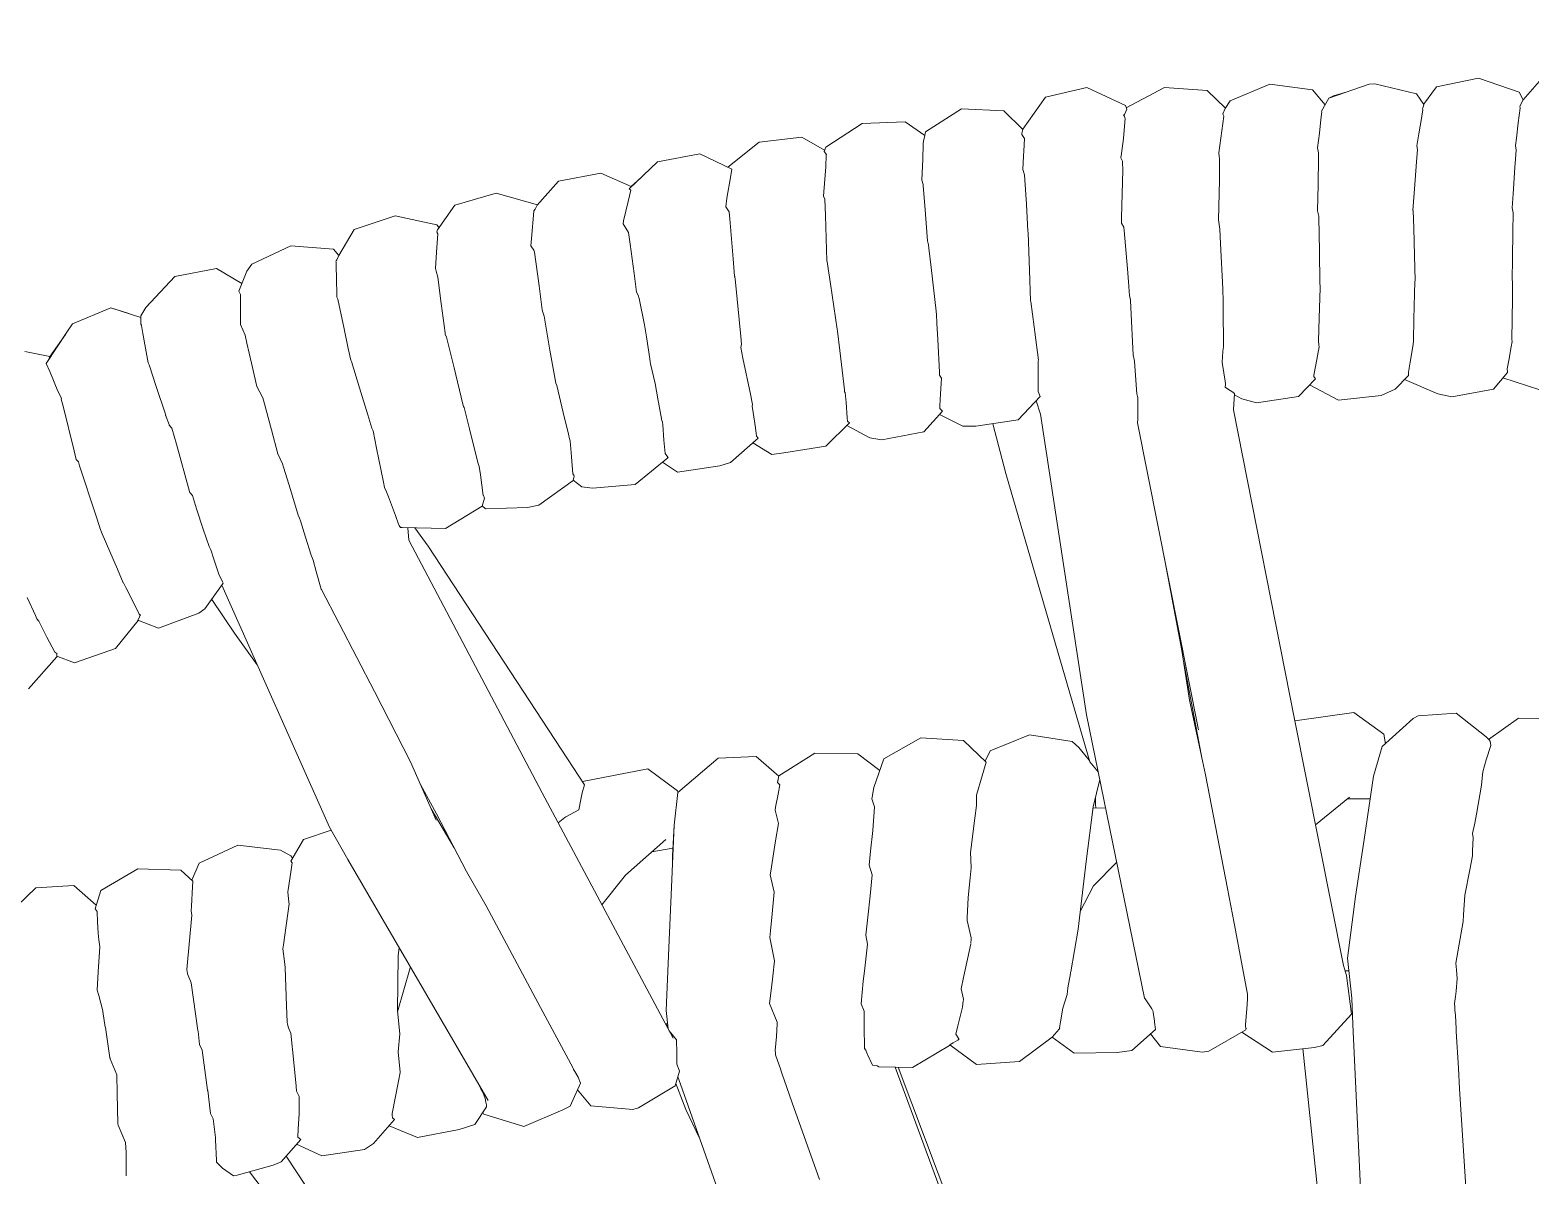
# Model space of a CAD drawing. Header units: centimetres. Extents: x 5488 to 20269, y -31398 to -19684.
# Drawn here: x 11313.76 to 11328.91, y -23748.76 to -23737.19 of the extents above; entities that cross this region are included whole.
import ezdxf

# ---------------------------------------------------------------- set-up
doc = ezdxf.new("R2010")
doc.units = ezdxf.units.CM
doc.layers.add('xxx_Auto_Kaplama_Ahşap Tarama', color=16, linetype='Continuous', lineweight=5)
doc.layers.add('xxx_Auto_Tefris_Tefris', color=32, linetype='Continuous', lineweight=15)

# ---------------------------------------------------------------- blocks, each defined once
blk = doc.blocks.new('trtetre')
at = {"color": 0, "linetype": 'ByBlock'}
for points in [[(428.488, 79.593), (428.654, 79.406)], [(429.103, 79.625), (428.694, 79.484)], [(429.103, 79.625), (429.53, 79.537)], [(429.73, 79.466), (430.151, 79.566)], [(430.151, 79.566), (430.207, 79.564)], [(430.617, 79.422), (430.207, 79.564)], [(430.781, 79.505), (431.212, 79.563)], [(431.212, 79.563), (431.612, 79.394)], [(428.653, 79.405), (428.694, 79.484)], [(428.669, 79.374), (428.653, 79.405)], [(429.53, 79.537), (429.659, 79.36)], [(429.658, 79.358), (429.73, 79.466)], [(430.57, 79.447), (430.431, 79.487)], [(430.57, 79.447), (430.617, 79.422)], [(430.617, 79.422), (430.689, 79.292)], [(430.654, 79.355), (430.781, 79.505)], [(431.612, 79.394), (431.664, 79.318)], [(431.661, 79.322), (431.844, 79.5)], [(431.844, 79.5), (432.276, 79.53)], [(432.276, 79.53), (432.662, 79.326)], [(432.67, 79.347), (433.06, 79.53)], [(433.06, 79.53), (433.478, 79.434)], [(433.478, 79.434), (433.708, 79.111)], [(428.685, 79.345), (428.669, 79.374)], [(428.688, 79.337), (428.684, 79.322)], [(428.703, 79.173), (428.684, 79.322)], [(428.685, 79.345), (428.688, 79.337)], [(429.661, 79.341), (429.658, 79.358)], [(429.668, 79.325), (429.661, 79.341)], [(429.671, 79.317), (429.665, 79.307)], [(429.681, 79.218), (429.665, 79.307)], [(429.668, 79.325), (429.67, 79.317)], [(430.689, 79.292), (430.686, 79.284)], [(430.695, 79.208), (430.686, 79.284)], [(431.688, 79.264), (431.664, 79.318)], [(431.683, 79.253), (431.677, 79.242)], [(431.697, 79.093), (431.677, 79.242)], [(431.688, 79.264), (431.683, 79.253)], [(432.657, 79.313), (432.67, 79.347)], [(432.677, 79.265), (432.657, 79.313)], [(432.675, 79.223), (432.679, 79.24)], [(432.677, 79.265), (432.681, 79.259)], [(432.69, 79.25), (432.679, 79.24)], [(432.681, 79.259), (432.69, 79.25)], [(433.705, 79.107), (433.898, 79.293)], [(433.898, 79.293), (434.327, 79.315)], [(434.327, 79.315), (434.688, 79.081)], [(428.722, 79.018), (428.703, 79.173)], [(429.707, 79.061), (429.681, 79.218)], [(430.711, 79.068), (430.695, 79.208)], [(431.697, 79.093), (431.728, 78.87)], [(432.675, 79.223), (432.674, 79.216)], [(432.69, 79.018), (432.674, 79.216)], [(433.712, 79.079), (433.705, 79.107)], [(434.697, 79.044), (434.895, 79.185)], [(434.895, 79.185), (435.329, 79.166)], [(435.329, 79.166), (435.697, 78.927)], [(428.722, 79.018), (428.731, 78.946)], [(428.731, 78.946), (428.723, 78.896)], [(429.707, 79.061), (429.726, 78.943)], [(429.726, 78.943), (429.721, 78.904)], [(430.711, 79.068), (430.729, 78.92)], [(432.69, 79.017), (432.711, 78.865)], [(433.715, 79.056), (433.691, 79.016)], [(433.697, 78.886), (433.691, 79.016)], [(433.712, 79.079), (433.715, 79.069)], [(433.715, 79.069), (433.715, 79.056)], [(434.688, 79.081), (434.701, 79.028)], [(434.706, 79.004), (434.701, 79.028)], [(434.706, 79.004), (434.714, 78.968)], [(434.714, 78.969), (434.712, 78.965)], [(434.712, 78.958), (434.712, 78.965)], [(434.717, 78.806), (434.712, 78.958)], [(435.709, 78.896), (435.939, 79.029)], [(435.939, 79.029), (436.37, 78.979)], [(436.37, 78.979), (436.686, 78.725)], [(428.736, 78.721), (428.723, 78.896)], [(429.731, 78.78), (429.721, 78.904)], [(429.749, 78.507), (429.731, 78.78)], [(430.729, 78.92), (430.719, 78.871)], [(430.72, 78.821), (430.719, 78.871)], [(430.723, 78.546), (430.72, 78.821)], [(431.722, 78.833), (431.719, 78.812)], [(431.721, 78.594), (431.719, 78.812)], [(431.728, 78.87), (431.722, 78.833)], [(432.7, 78.779), (432.701, 78.788)], [(432.717, 78.819), (432.701, 78.788)], [(432.711, 78.865), (432.717, 78.819)], [(433.697, 78.886), (433.7, 78.841)], [(433.7, 78.841), (433.706, 78.703)], [(434.717, 78.806), (434.725, 78.596)], [(435.693, 78.858), (435.69, 78.853)], [(435.694, 78.85), (435.69, 78.853)], [(435.711, 78.882), (435.693, 78.858)], [(435.697, 78.73), (435.694, 78.85)], [(435.697, 78.927), (435.713, 78.885)], [(435.711, 78.882), (435.713, 78.885)], [(436.97, 78.862), (436.647, 78.706)], [(436.97, 78.862), (437.395, 78.779)], [(428.753, 78.458), (428.736, 78.721)], [(432.698, 78.695), (432.7, 78.775)], [(432.698, 78.695), (432.709, 78.219)], [(432.7, 78.779), (432.7, 78.775)], [(433.676, 78.449), (433.689, 78.649)], [(433.706, 78.703), (433.689, 78.649)], [(435.697, 78.73), (435.717, 78.477)], [(436.659, 78.622), (436.647, 78.706)], [(437.395, 78.779), (437.682, 78.507)], [(437.661, 78.532), (437.97, 78.665)], [(438.395, 78.586), (437.97, 78.665)], [(429.749, 78.507), (429.766, 78.29)], [(430.723, 78.546), (430.729, 78.285)], [(431.721, 78.594), (431.729, 78.194)], [(434.696, 78.34), (434.712, 78.539)], [(434.714, 78.552), (434.712, 78.539)], [(434.725, 78.596), (434.714, 78.552)], [(435.717, 78.477), (435.72, 78.433)], [(436.659, 78.622), (436.696, 78.414)], [(437.566, 78.617), (437.662, 78.532)], [(437.666, 78.525), (437.661, 78.532)], [(437.682, 78.507), (437.664, 78.495)], [(437.691, 78.378), (437.664, 78.495)], [(437.666, 78.525), (437.675, 78.514)], [(438.395, 78.586), (438.613, 78.341)], [(428.753, 78.458), (428.763, 78.314)], [(433.671, 78.351), (433.655, 78.08)], [(433.676, 78.449), (433.671, 78.351)], [(434.696, 78.34), (434.67, 77.982)], [(435.7, 78.238), (435.706, 78.403)], [(435.72, 78.433), (435.706, 78.403)], [(436.705, 78.327), (436.672, 78.274)], [(436.696, 78.414), (436.705, 78.327)], [(437.691, 78.378), (437.738, 78.185)], [(438.608, 78.346), (439.026, 78.465)], [(438.613, 78.341), (438.63, 78.309)], [(439.026, 78.465), (439.442, 78.344)], [(439.442, 78.344), (439.618, 78.092)], [(428.763, 78.314), (428.754, 78.265)], [(428.757, 78.077), (428.754, 78.265)], [(429.759, 78.111), (429.765, 78.288)], [(429.766, 78.29), (429.765, 78.288)], [(430.711, 77.877), (430.718, 78.217)], [(430.729, 78.285), (430.718, 78.231)], [(430.718, 78.217), (430.718, 78.231)], [(431.717, 78.101), (431.729, 78.194)], [(432.709, 78.219), (432.71, 78.162)], [(435.7, 78.238), (435.686, 77.781)], [(436.665, 78.203), (436.631, 77.8)], [(436.665, 78.203), (436.672, 78.274)], [(437.738, 78.185), (437.744, 78.155)], [(438.63, 78.309), (438.632, 78.301)], [(438.646, 78.285), (438.632, 78.301)], [(438.646, 78.281), (438.646, 78.285)], [(438.646, 78.281), (438.669, 78.005)], [(439.624, 78.144), (440.047, 78.235)], [(440.047, 78.235), (440.46, 78.097)], [(428.76, 77.803), (428.757, 78.077)], [(429.751, 77.834), (429.759, 78.111)], [(431.709, 77.954), (431.717, 78.101)], [(432.684, 78.085), (432.648, 77.7)], [(432.684, 78.085), (432.688, 78.122)], [(432.71, 78.162), (432.688, 78.122)], [(433.642, 77.778), (433.652, 78.068)], [(433.655, 78.08), (433.652, 78.068)], [(437.673, 77.95), (437.688, 78.068)], [(437.744, 78.155), (437.688, 78.068)], [(439.603, 78.114), (439.624, 78.144)], [(439.625, 78.071), (439.614, 78.053)], [(439.629, 77.869), (439.614, 78.053)], [(439.626, 78.072), (439.618, 78.092)], [(440.46, 78.097), (440.616, 77.833)], [(430.711, 77.877), (430.707, 77.558)], [(431.709, 77.954), (431.686, 77.499)], [(434.632, 77.712), (434.655, 77.91)], [(434.655, 77.91), (434.66, 77.943)], [(434.67, 77.982), (434.66, 77.943)], [(437.673, 77.95), (437.631, 77.653)], [(438.642, 77.877), (438.64, 77.869)], [(438.642, 77.877), (438.645, 77.888)], [(438.675, 77.931), (438.645, 77.888)], [(438.669, 78.005), (438.675, 77.931)], [(440.615, 77.833), (440.67, 77.898)], [(440.616, 77.833), (440.67, 77.898)], [(440.67, 77.898), (441.1, 77.933)], [(441.1, 77.933), (441.494, 77.748)], [(428.76, 77.803), (428.763, 77.588)], [(429.751, 77.834), (429.745, 77.583)], [(433.642, 77.778), (433.64, 77.685)], [(435.648, 77.547), (435.682, 77.772)], [(435.686, 77.779), (435.682, 77.772)], [(435.686, 77.78), (435.686, 77.779)], [(436.631, 77.8), (436.619, 77.627)], [(438.593, 77.528), (438.64, 77.869)], [(439.64, 77.704), (439.629, 77.869)], [(440.636, 77.791), (440.616, 77.833)], [(440.641, 77.78), (440.636, 77.79)], [(440.639, 77.561), (440.642, 77.767)], [(440.641, 77.78), (440.645, 77.773)], [(440.645, 77.773), (440.642, 77.767)], [(441.494, 77.748), (441.543, 77.677)], [(428.763, 77.588), (428.761, 77.573)], [(428.762, 77.402), (428.761, 77.573)], [(429.747, 77.571), (429.745, 77.583)], [(429.749, 77.449), (429.747, 77.571)], [(432.639, 77.567), (432.648, 77.7)], [(433.64, 77.685), (433.629, 77.378)], [(434.632, 77.712), (434.583, 77.273)], [(436.61, 77.565), (436.616, 77.622)], [(436.619, 77.627), (436.616, 77.622)], [(437.631, 77.653), (437.609, 77.465)], [(439.58, 77.349), (439.615, 77.616)], [(439.632, 77.677), (439.615, 77.616)], [(439.632, 77.677), (439.64, 77.704)], [(441.543, 77.677), (441.624, 77.475)], [(441.593, 77.55), (441.85, 77.702)], [(441.85, 77.702), (442.271, 77.623)], [(442.271, 77.623), (442.565, 77.308)], [(429.756, 77.193), (429.749, 77.449)], [(430.707, 77.558), (430.702, 77.522)], [(430.702, 77.504), (430.702, 77.522)], [(430.712, 77.204), (430.702, 77.504)], [(431.683, 77.387), (431.687, 77.481)], [(431.687, 77.481), (431.686, 77.499)], [(432.624, 77.404), (432.63, 77.427)], [(432.63, 77.427), (432.639, 77.567)], [(435.648, 77.547), (435.581, 77.092)], [(436.61, 77.565), (436.556, 77.017)], [(437.583, 77.399), (437.59, 77.433)], [(437.609, 77.465), (437.59, 77.433)], [(438.56, 77.285), (438.593, 77.528)], [(440.636, 77.474), (440.634, 77.413)], [(440.636, 77.474), (440.639, 77.561)], [(441.624, 77.475), (441.607, 77.439)], [(441.608, 77.376), (441.607, 77.439)], [(428.765, 77.192), (428.762, 77.402)], [(431.682, 77.305), (431.68, 76.912)], [(431.682, 77.305), (431.683, 77.387)], [(432.599, 76.964), (432.619, 77.379)], [(432.624, 77.404), (432.619, 77.379)], [(433.591, 77.113), (433.626, 77.369)], [(433.629, 77.378), (433.626, 77.369)], [(434.583, 77.273), (434.581, 77.263)], [(437.583, 77.399), (437.529, 77.136)], [(438.553, 77.263), (438.56, 77.285)], [(439.542, 77.053), (439.58, 77.349)], [(440.562, 77.095), (440.626, 77.394)], [(440.634, 77.413), (440.626, 77.394)], [(441.608, 77.293), (441.608, 77.376)], [(441.608, 77.293), (441.609, 77.137)], [(442.565, 77.308), (442.616, 77.224)], [(442.616, 77.207), (442.916, 77.307)], [(442.737, 77.25), (442.916, 77.307)], [(442.916, 77.307), (443.304, 77.144)], [(428.765, 77.192), (428.768, 76.985)], [(429.756, 77.193), (429.762, 76.975)], [(430.712, 77.204), (430.72, 76.971)], [(434.565, 76.986), (434.574, 77.151)], [(434.574, 77.149), (434.577, 77.241)], [(434.579, 77.246), (434.577, 77.241)], [(434.581, 77.263), (434.579, 77.246)], [(437.509, 77.013), (437.529, 77.136)], [(438.482, 76.88), (438.542, 77.222)], [(438.553, 77.263), (438.542, 77.222)], [(441.609, 77.137), (441.561, 77.03)], [(442.593, 77.048), (442.608, 77.128)], [(442.609, 77.131), (442.608, 77.128)], [(442.615, 77.142), (442.609, 77.131)], [(442.616, 77.224), (442.615, 77.141)], [(442.719, 77.241), (442.737, 77.25)], [(443.304, 77.144), (443.363, 77.059)], [(428.768, 76.985), (428.764, 76.966)], [(428.774, 76.912), (428.764, 76.966)], [(429.762, 76.975), (429.761, 76.966)], [(429.768, 76.917), (429.761, 76.966)], [(430.72, 76.971), (430.717, 76.934)], [(432.592, 76.832), (432.599, 76.964)], [(433.584, 77.061), (433.548, 76.778)], [(433.591, 77.113), (433.584, 77.061)], [(434.565, 76.986), (434.549, 76.655)], [(435.554, 76.875), (435.577, 77.07)], [(435.581, 77.092), (435.578, 77.07)], [(436.556, 77.017), (436.548, 76.939)], [(437.473, 76.792), (437.509, 77.013)], [(439.451, 76.701), (439.529, 77.011)], [(439.54, 77.041), (439.529, 77.011)], [(439.542, 77.053), (439.54, 77.041)], [(440.519, 76.897), (440.562, 77.095)], [(441.543, 76.948), (441.561, 77.03)], [(442.593, 77.048), (442.542, 76.751)], [(443.363, 77.059), (443.569, 76.745)], [(443.377, 77.038), (443.537, 76.809)], [(428.799, 76.773), (428.774, 76.912)], [(429.795, 76.758), (429.768, 76.917)], [(430.717, 76.934), (430.715, 76.911)], [(430.748, 76.729), (430.715, 76.911)], [(431.682, 76.891), (431.68, 76.912)], [(431.685, 76.864), (431.682, 76.891)], [(431.693, 76.759), (431.685, 76.864)], [(432.582, 76.786), (432.592, 76.832)], [(435.554, 76.875), (435.509, 76.477)], [(436.533, 76.798), (436.555, 76.904)], [(436.555, 76.904), (436.548, 76.939)], [(438.424, 76.547), (438.482, 76.88)], [(440.519, 76.897), (440.493, 76.779)], [(441.496, 76.747), (441.543, 76.948)], [(443.533, 76.815), (443.786, 76.865)], [(428.799, 76.773), (428.815, 76.69)], [(428.815, 76.69), (428.813, 76.66)], [(428.813, 76.66), (428.813, 76.652)], [(429.795, 76.758), (429.811, 76.655)], [(430.748, 76.729), (430.766, 76.628)], [(431.689, 76.733), (431.664, 76.567)], [(431.689, 76.733), (431.693, 76.759)], [(432.562, 76.53), (432.579, 76.769)], [(432.582, 76.786), (432.579, 76.769)], [(433.55, 76.77), (433.548, 76.778)], [(433.551, 76.645), (433.55, 76.77)], [(436.533, 76.798), (436.458, 76.434)], [(437.42, 76.543), (437.466, 76.741)], [(437.466, 76.741), (437.469, 76.762)], [(437.473, 76.792), (437.469, 76.762)], [(439.361, 76.334), (439.451, 76.701)], [(440.406, 76.5), (440.487, 76.765)], [(440.493, 76.779), (440.487, 76.765)], [(441.496, 76.747), (441.442, 76.511)], [(442.463, 76.523), (442.528, 76.721)], [(442.531, 76.729), (442.528, 76.721)], [(442.542, 76.751), (442.531, 76.729)], [(443.535, 76.664), (443.452, 76.466)], [(443.535, 76.664), (443.569, 76.745)], [(443.542, 76.796), (443.537, 76.809)], [(443.542, 76.796), (443.555, 76.766)], [(428.484, 76.478), (428.858, 76.598)], [(428.813, 76.652), (428.952, 76.485)], [(429.515, 76.439), (429.853, 76.581)], [(429.811, 76.654), (429.811, 76.63)], [(429.811, 76.63), (429.811, 76.624)], [(429.811, 76.624), (429.945, 76.485)], [(430.811, 76.528), (430.518, 76.375)], [(430.768, 76.614), (430.752, 76.59)], [(430.752, 76.59), (430.923, 76.412)], [(430.766, 76.628), (430.767, 76.623)], [(430.767, 76.623), (430.768, 76.614)], [(431.664, 76.567), (431.658, 76.537)], [(431.664, 76.504), (431.658, 76.537)], [(432.555, 76.438), (432.562, 76.53)], [(433.551, 76.645), (433.551, 76.582)], [(433.551, 76.582), (433.551, 76.462)], [(434.548, 76.627), (434.528, 76.595)], [(434.537, 76.439), (434.528, 76.595)], [(434.549, 76.644), (434.548, 76.627)], [(434.549, 76.655), (434.549, 76.644)], [(437.42, 76.543), (437.393, 76.386)], [(438.348, 76.251), (438.414, 76.521)], [(438.424, 76.547), (438.414, 76.521)], [(441.442, 76.511), (441.382, 76.396)], [(442.463, 76.523), (442.363, 76.221)], [(429.375, 76.406), (428.952, 76.485)], [(429.375, 76.406), (429.515, 76.439)], [(429.945, 76.485), (430.088, 76.422)], [(430.088, 76.422), (430.518, 76.375)], [(430.923, 76.412), (431.346, 76.346)], [(431.346, 76.346), (431.494, 76.389)], [(431.494, 76.389), (431.57, 76.429)], [(431.597, 76.462), (431.569, 76.442)], [(431.569, 76.442), (431.578, 76.277)], [(431.63, 76.482), (431.597, 76.462)], [(431.63, 76.482), (431.664, 76.504)], [(432.547, 76.411), (432.544, 76.401)], [(432.546, 76.166), (432.544, 76.401)], [(432.547, 76.411), (432.555, 76.438)], [(433.573, 76.367), (433.527, 76.232)], [(433.551, 76.462), (433.533, 76.41)], [(433.533, 76.41), (433.754, 76.175)], [(434.537, 76.439), (434.544, 76.318)], [(435.492, 76.35), (435.501, 76.452)], [(435.507, 76.459), (435.501, 76.452)], [(435.509, 76.477), (435.507, 76.459)], [(436.458, 76.434), (436.436, 76.331)], [(437.393, 76.386), (437.354, 76.168)], [(440.323, 76.227), (440.406, 76.5)], [(441.296, 76.075), (441.376, 76.374)], [(441.376, 76.374), (441.382, 76.396)], [(443.399, 76.315), (443.419, 76.385)], [(443.452, 76.466), (443.417, 76.395)], [(443.419, 76.385), (443.417, 76.395)], [(431.578, 76.277), (430.964, 73.155)], [(433.527, 76.232), (433.062, 73.198)], [(434.312, 76.111), (434.548, 76.23)], [(434.546, 76.289), (434.517, 76.264)], [(434.517, 76.264), (434.706, 76.055)], [(434.544, 76.318), (434.546, 76.289)], [(435.492, 76.35), (435.48, 76.194)], [(436.431, 76.249), (436.408, 76.095)], [(436.431, 76.249), (436.441, 76.313)], [(436.441, 76.313), (436.436, 76.331)], [(438.294, 76.03), (438.348, 76.251)], [(439.296, 76.085), (439.35, 76.301)], [(439.355, 76.311), (439.35, 76.301)], [(439.361, 76.334), (439.355, 76.311)], [(440.323, 76.227), (440.282, 76.092)], [(442.364, 76.222), (442.33, 76.127)], [(443.399, 76.315), (443.288, 75.863)], [(432.548, 76.146), (431.931, 73.047)], [(432.547, 76.161), (432.549, 76.148)], [(432.549, 76.148), (432.548, 76.146)], [(433.754, 76.175), (434.18, 76.111)], [(434.009, 76.136), (433.878, 75.635)], [(434.18, 76.111), (434.312, 76.111)], [(434.706, 76.055), (435.131, 75.972)], [(435.252, 75.994), (435.485, 76.118)], [(435.477, 76.162), (435.458, 76.145)], [(435.458, 76.145), (435.695, 75.911)], [(435.48, 76.194), (435.477, 76.162)], [(436.408, 76.095), (436.396, 76.009)], [(437.342, 76.126), (437.332, 75.97)], [(437.342, 76.126), (437.345, 76.151)], [(437.354, 76.168), (437.345, 76.151)], [(439.218, 75.77), (439.296, 76.085)], [(440.234, 75.89), (440.269, 76.064)], [(440.282, 76.092), (440.269, 76.064)], [(441.296, 76.075), (441.232, 75.832)], [(442.255, 75.93), (442.302, 76.09)], [(442.328, 76.12), (442.302, 76.09)], [(442.33, 76.127), (442.328, 76.12)], [(435.131, 75.972), (435.252, 75.994)], [(435.695, 75.911), (436.121, 75.843)], [(436.24, 75.827), (436.435, 75.944)], [(436.396, 76.009), (436.381, 75.991)], [(436.658, 75.746), (436.381, 75.991)], [(437.332, 75.97), (437.318, 75.834)], [(438.266, 75.803), (438.277, 75.963)], [(438.284, 75.983), (438.277, 75.963)], [(438.294, 76.03), (438.284, 75.983)], [(442.255, 75.93), (442.122, 75.453)], [(436.121, 75.843), (436.24, 75.827)], [(437.29, 75.796), (437.291, 75.799)], [(437.29, 75.796), (437.29, 75.795)], [(437.29, 75.796), (437.291, 75.792)], [(437.318, 75.834), (437.291, 75.799)], [(437.291, 75.792), (437.622, 75.523)], [(438.251, 75.629), (438.266, 75.803)], [(439.218, 75.77), (439.209, 75.733)], [(440.163, 75.545), (440.234, 75.89)], [(441.232, 75.832), (441.183, 75.73)], [(443.233, 75.711), (443.245, 75.75)], [(443.267, 75.776), (443.245, 75.75)], [(443.288, 75.863), (443.267, 75.776)], [(433.878, 75.635), (433.132, 73.07)], [(436.658, 75.746), (436.766, 75.712)], [(436.766, 75.712), (437.194, 75.648)], [(437.194, 75.648), (437.345, 75.748)], [(438.246, 75.62), (438.237, 75.609)], [(438.237, 75.608), (438.248, 75.562)], [(438.246, 75.62), (438.251, 75.629)], [(439.156, 75.412), (439.185, 75.621)], [(439.185, 75.621), (439.196, 75.704)], [(439.209, 75.733), (439.196, 75.704)], [(441.103, 75.473), (441.173, 75.698)], [(441.173, 75.698), (441.183, 75.73)], [(443.233, 75.711), (443.07, 75.212)], [(438.053, 75.484), (437.622, 75.523)], [(438.053, 75.484), (438.159, 75.498)], [(438.159, 75.498), (438.247, 75.565)], [(438.248, 75.562), (438.596, 75.314)], [(440.113, 75.399), (440.132, 75.447)], [(440.153, 75.491), (440.132, 75.447)], [(440.163, 75.545), (440.153, 75.491)], [(441.103, 75.473), (441.025, 75.212)], [(442.122, 75.453), (442.119, 75.441)], [(438.596, 75.314), (438.709, 75.291)], [(439.166, 75.308), (439.133, 75.278)], [(439.155, 75.41), (439.144, 75.384)], [(439.144, 75.384), (439.167, 75.303)], [(439.155, 75.41), (439.156, 75.412)], [(439.167, 75.303), (439.538, 75.079)], [(440.044, 75.211), (440.113, 75.399)], [(442.052, 75.278), (442.094, 75.41)], [(442.119, 75.441), (442.094, 75.41)], [(438.709, 75.291), (439.133, 75.278)], [(440.044, 75.211), (440.012, 75.121)], [(440.951, 74.991), (441.003, 75.156)], [(441.003, 75.156), (441.011, 75.182)], [(441.025, 75.212), (441.011, 75.182)], [(442.052, 75.278), (441.986, 75.071)], [(443.07, 75.212), (443.03, 75.087)], [(439.538, 75.079), (439.974, 75.087)], [(439.847, 75.084), (439.713, 74.899)], [(439.918, 75.086), (439.909, 74.96)], [(439.974, 75.087), (439.993, 75.088)], [(439.993, 75.088), (440.004, 75.109)], [(440.012, 75.121), (440.004, 75.11)], [(441.986, 75.071), (441.923, 74.897)], [(443.004, 75.025), (442.851, 74.667)], [(443.004, 75.025), (443.03, 75.086)], [(439.713, 74.899), (438.305, 72.753)], [(439.909, 74.96), (438.562, 72.411)], [(440.951, 74.991), (440.893, 74.808)], [(441.877, 74.768), (441.908, 74.862)], [(441.92, 74.89), (441.908, 74.863)], [(441.923, 74.897), (441.92, 74.89)], [(432.278, 74.792), (432.101, 73.846)], [(440.842, 74.646), (440.874, 74.759)], [(440.874, 74.759), (440.893, 74.808)], [(441.877, 74.768), (441.827, 74.617)], [(440.842, 74.646), (440.792, 74.466)], [(441.789, 74.54), (441.783, 74.526)], [(441.827, 74.617), (441.789, 74.54)], [(442.851, 74.667), (442.792, 74.531)], [(440.791, 74.464), (440.255, 73.433)], [(441.798, 74.505), (440.71, 72.065)], [(440.792, 74.466), (440.791, 74.464)], [(441.783, 74.526), (441.968, 74.266)], [(442.766, 74.482), (442.689, 74.33)], [(442.766, 74.482), (442.791, 74.529)], [(442.792, 74.531), (442.791, 74.529)], [(441.899, 74.363), (441.669, 74.021)], [(441.968, 74.266), (442.03, 74.225)], [(442.689, 74.33), (442.631, 74.215)], [(443.679, 74.199), (443.764, 74.381)], [(442.03, 74.225), (442.435, 74.074)], [(442.435, 74.074), (442.644, 74.152)], [(442.631, 74.215), (442.617, 74.205)], [(442.623, 74.196), (442.617, 74.205)], [(442.623, 74.196), (442.633, 74.177)], [(442.633, 74.177), (442.644, 74.152)], [(442.642, 74.151), (442.872, 73.867)], [(443.563, 73.983), (443.644, 74.142)], [(443.664, 74.168), (443.644, 74.142)], [(443.679, 74.199), (443.664, 74.168)], [(441.669, 74.021), (441.44, 73.701)], [(443.483, 73.831), (443.563, 73.983)], [(432.101, 73.846), (432.024, 73.346)], [(442.872, 73.867), (443.283, 73.721)], [(443.283, 73.721), (443.462, 73.79)], [(443.473, 73.825), (443.462, 73.818)], [(443.462, 73.782), (443.462, 73.816)], [(443.462, 73.782), (443.748, 73.46)], [(443.473, 73.825), (443.483, 73.831)], [(432.085, 73.743), (432.023, 73.422)], [(431.861, 72.591), (432.024, 73.346)], [(431.895, 72.748), (432.023, 73.422)], [(440.255, 73.433), (439.891, 72.722)], [(429.026, 72.977), (429.329, 73.215)], [(429.329, 73.215), (429.715, 73.186)], [(429.715, 73.186), (429.765, 73.16)], [(430.06, 73.002), (430.365, 73.222)], [(430.365, 73.222), (430.96, 73.138)], [(432.477, 70.338), (433.062, 73.198)], [(428.267, 73.157), (428.7, 73.165)], [(428.7, 73.165), (429.002, 72.948)], [(429.765, 73.16), (430.076, 72.877)], [(430.467, 70.668), (430.964, 73.155)], [(433.031, 72.722), (433.132, 73.07)], [(428.981, 72.887), (428.988, 72.933)], [(429.026, 72.742), (428.981, 72.887)], [(428.997, 72.944), (428.988, 72.933)], [(429.002, 72.948), (428.997, 72.944)], [(429.026, 72.977), (429.001, 72.948)], [(430.045, 72.905), (430.06, 73.002)], [(430.076, 72.877), (430.164, 72.58)], [(433.142, 72.867), (433.209, 72.928)], [(433.639, 72.996), (433.209, 72.928)], [(433.639, 72.996), (434.038, 72.834)], [(434.078, 72.719), (434.305, 72.94)], [(434.305, 72.94), (434.737, 72.966)], [(435.11, 72.755), (434.737, 72.966)], [(429.062, 72.621), (429.026, 72.742)], [(432.944, 72.621), (433.031, 72.722)], [(433.036, 72.739), (433.142, 72.867)], [(434.038, 72.834), (434.088, 72.729)], [(435.11, 72.755), (435.21, 72.463)], [(435.152, 72.634), (435.374, 72.805)], [(435.374, 72.805), (435.807, 72.812)], [(435.807, 72.812), (436.171, 72.582)], [(436.172, 72.577), (436.4, 72.776)], [(436.4, 72.776), (436.785, 72.759)], [(436.785, 72.759), (437.191, 72.412)], [(438.133, 72.492), (438.305, 72.753)], [(439.891, 72.722), (439.632, 72.134)], [(429.072, 72.524), (429.062, 72.621)], [(430.164, 72.58), (430.258, 71.94)], [(431.638, 71.445), (431.861, 72.591)], [(434.117, 72.581), (434.078, 72.719)], [(434.117, 72.581), (434.174, 72.386)], [(436.171, 72.582), (436.183, 72.515)], [(436.182, 72.527), (436.171, 72.582)], [(437.195, 72.43), (437.495, 72.652)], [(437.495, 72.652), (438.154, 72.523)], [(429.072, 72.524), (429.075, 72.489)], [(429.125, 72.196), (429.075, 72.489)], [(432.929, 72.546), (432.996, 72.268)], [(435.21, 72.463), (435.229, 72.368)], [(436.183, 72.515), (436.161, 72.492)], [(436.179, 72.398), (436.161, 72.491)], [(436.182, 72.527), (436.181, 72.523)], [(437.195, 72.43), (437.189, 72.413)], [(438.158, 72.41), (438.133, 72.492)], [(439.791, 72.495), (439.63, 72.197)], [(430.429, 72.348), (430.198, 72.348)], [(430.408, 72.365), (430.75, 72.086)], [(432.971, 72.297), (432.97, 72.255)], [(432.971, 72.297), (432.973, 72.354)], [(432.973, 72.354), (432.974, 72.358)], [(432.996, 72.268), (433.066, 71.716)], [(434.174, 72.386), (434.175, 72.297)], [(434.175, 72.297), (434.175, 72.281)], [(434.191, 72.154), (434.175, 72.281)], [(435.232, 72.348), (435.205, 72.269)], [(435.223, 72.029), (435.205, 72.269)], [(435.229, 72.368), (435.232, 72.348)], [(436.179, 72.398), (436.203, 72.265)], [(436.203, 72.265), (436.209, 72.236)], [(437.191, 72.412), (437.229, 72.083)], [(437.238, 69.934), (438.562, 72.411)], [(438.171, 72.343), (438.158, 72.41)], [(438.171, 72.343), (438.191, 72.237)], [(429.14, 72.104), (429.125, 72.196)], [(432.87, 72.26), (432.998, 72.254)], [(434.191, 72.154), (434.235, 71.809)], [(436.209, 72.236), (436.175, 72.102)], [(438.322, 72.167), (438.191, 72.237)], [(438.331, 72.16), (438.322, 72.167)], [(438.331, 72.16), (438.401, 72.108)], [(439.325, 71.617), (439.63, 72.197)], [(439.45, 71.855), (439.682, 72.248)], [(429.14, 72.104), (429.164, 72.001)], [(429.164, 72.001), (429.159, 71.956)], [(435.223, 72.029), (435.245, 71.822)], [(436.203, 71.925), (436.175, 72.102)], [(437.229, 72.083), (437.256, 71.457)], [(437.229, 72.083), (437.245, 71.775)], [(440.524, 71.737), (440.71, 72.065)], [(440.693, 72.034), (440.973, 71.94)], [(429.165, 71.825), (429.159, 71.956)], [(429.165, 71.825), (429.166, 71.773)], [(430.258, 71.94), (430.346, 71.363)], [(435.245, 71.822), (435.258, 71.681)], [(436.203, 71.925), (436.253, 71.618)], [(437.241, 71.85), (437.453, 71.816)], [(437.313, 71.939), (437.721, 71.579)], [(440.973, 71.94), (441.098, 71.719)], [(441.101, 71.774), (441.204, 71.831)], [(441.636, 71.883), (441.204, 71.831)], [(441.636, 71.883), (442.026, 71.699)], [(429.192, 71.632), (429.166, 71.773)], [(432.758, 71.711), (432.992, 71.472)], [(433.066, 71.716), (433.148, 71.035)], [(434.231, 71.737), (434.229, 71.654)], [(434.235, 71.809), (434.231, 71.737)], [(435.258, 71.681), (435.228, 71.583)], [(437.245, 71.775), (437.246, 71.698)], [(439.108, 69.305), (440.524, 71.737)], [(441.081, 71.749), (441.101, 71.774)], [(441.098, 71.719), (441.087, 71.702)], [(441.098, 71.608), (441.087, 71.702)], [(442.026, 71.699), (442.098, 71.527)], [(429.242, 71.376), (429.192, 71.632)], [(434.238, 71.551), (434.229, 71.654)], [(434.238, 71.551), (434.257, 71.353)], [(435.247, 71.369), (435.228, 71.583)], [(436.259, 71.581), (436.217, 71.409)], [(436.253, 71.618), (436.259, 71.581)], [(437.721, 71.579), (437.957, 71.278)], [(439.325, 71.617), (439.126, 71.268)], [(441.127, 71.43), (441.098, 71.608)], [(442.09, 71.519), (442.21, 71.629)], [(442.092, 71.462), (442.09, 71.519)], [(442.21, 71.629), (442.644, 71.643)], [(443.018, 71.424), (442.644, 71.643)], [(429.255, 71.18), (429.242, 71.376)], [(430.346, 71.363), (430.426, 70.742)], [(431.571, 71.093), (431.638, 71.445)], [(432.992, 71.472), (433.127, 71.213)], [(435.247, 71.369), (435.271, 71.155)], [(436.238, 71.188), (436.217, 71.409)], [(437.256, 71.457), (437.282, 70.845)], [(441.13, 71.412), (441.12, 71.306)], [(441.127, 71.43), (441.13, 71.412)], [(442.102, 71.267), (442.092, 71.462)], [(443.018, 71.424), (443.077, 71.239)], [(443.065, 71.276), (443.292, 71.475)], [(443.292, 71.475), (443.675, 71.452)], [(443.675, 71.452), (444.056, 71.089)], [(434.257, 71.353), (434.267, 71.15)], [(439.126, 71.268), (438.578, 70.243)], [(441.12, 71.306), (441.118, 71.289)], [(441.175, 70.876), (441.118, 71.289)], [(442.105, 71.22), (442.1, 71.174)], [(442.102, 71.267), (442.105, 71.22)], [(443.052, 71.107), (443.054, 71.208)], [(443.057, 71.212), (443.054, 71.208)], [(443.077, 71.239), (443.057, 71.212)], [(429.255, 71.18), (429.26, 71.111)], [(429.28, 70.998), (429.26, 71.111)], [(431.571, 71.093), (431.436, 70.378)], [(434.268, 71.12), (434.227, 70.947)], [(434.267, 71.15), (434.268, 71.12)], [(435.271, 71.155), (435.291, 70.972)], [(436.238, 71.188), (436.256, 71.016)], [(442.15, 70.627), (442.1, 71.174)], [(443.052, 71.107), (443.047, 70.995)], [(429.334, 70.692), (429.28, 70.998)], [(433.148, 71.035), (433.223, 70.602)], [(434.227, 70.947), (434.227, 70.933)], [(434.227, 70.935), (434.227, 70.934)], [(434.233, 70.891), (434.227, 70.934)], [(435.291, 70.972), (435.274, 70.881)], [(436.261, 70.949), (436.214, 70.714)], [(436.256, 71.016), (436.261, 70.949)], [(443.039, 70.927), (443.028, 70.857)], [(443.047, 70.995), (443.039, 70.927)], [(434.233, 70.887), (434.307, 70.546)], [(435.306, 70.61), (435.274, 70.881)], [(437.282, 70.845), (437.308, 70.212)], [(440.007, 70.849), (440.017, 70.765)], [(440.017, 70.765), (440.022, 70.211)], [(441.181, 70.837), (441.165, 70.709)], [(441.175, 70.876), (441.181, 70.837)], [(443.044, 70.604), (443.028, 70.857)], [(429.327, 70.623), (429.32, 70.537)], [(429.327, 70.623), (429.334, 70.692)], [(430.426, 70.742), (430.384, 70.337)], [(430.451, 70.613), (430.413, 70.613)], [(430.467, 70.668), (430.438, 70.566)], [(433.223, 70.602), (433.225, 70.596)], [(435.306, 70.61), (435.318, 70.508)], [(436.231, 70.559), (436.214, 70.714)], [(439.894, 70.644), (439.891, 70.65)], [(439.894, 70.644), (440.021, 70.2)], [(441.143, 70.259), (441.157, 70.647)], [(441.165, 70.709), (441.157, 70.647)], [(442.148, 70.611), (442.142, 70.582)], [(442.151, 70.625), (442.148, 70.611)], [(442.15, 70.627), (442.151, 70.625)], [(443.044, 70.604), (443.056, 70.419)], [(429.331, 70.408), (429.32, 70.537)], [(430.438, 70.566), (430.386, 70.176)], [(433.225, 70.596), (433.226, 70.588)], [(433.226, 70.588), (433.251, 70.442)], [(434.307, 70.546), (434.33, 70.43)], [(435.318, 70.508), (435.339, 70.28)], [(436.231, 70.559), (436.246, 70.443)], [(442.038, 70.012), (442.107, 70.491)], [(442.142, 70.582), (442.107, 70.491)], [(429.337, 70.354), (429.331, 70.408)], [(429.337, 70.354), (429.347, 70.283)], [(430.384, 70.337), (430.372, 70.073)], [(431.436, 70.378), (431.437, 70.339)], [(431.441, 70.274), (431.437, 70.339)], [(432.472, 70.331), (432.404, 70.231)], [(432.477, 70.338), (432.472, 70.331)], [(433.251, 70.442), (433.26, 70.373)], [(433.26, 70.373), (433.304, 70.236)], [(434.33, 70.43), (434.306, 70.329)], [(434.307, 70.316), (434.306, 70.328)], [(434.307, 70.316), (434.308, 70.31)], [(434.315, 70.248), (434.308, 70.31)], [(436.246, 70.443), (436.264, 70.282)], [(443.039, 70.364), (442.999, 70.208)], [(443.056, 70.419), (443.039, 70.364)], [(429.338, 70.164), (429.33, 70.031)], [(429.338, 70.164), (429.342, 70.221)], [(429.342, 70.221), (429.343, 70.247)], [(429.343, 70.247), (429.347, 70.283)], [(430.386, 70.176), (430.676, 69.859)], [(431.459, 70.068), (431.441, 70.274)], [(432.376, 70.106), (432.389, 70.197)], [(432.396, 70.216), (432.389, 70.203)], [(432.389, 70.197), (432.389, 70.203)], [(432.396, 70.216), (432.404, 70.231)], [(433.304, 70.236), (433.325, 70.099)], [(434.315, 70.247), (434.364, 70.058)], [(435.339, 70.28), (435.308, 70.205)], [(435.308, 70.085), (435.308, 70.205)], [(436.264, 70.282), (436.187, 70.096)], [(437.308, 70.212), (437.288, 70.027)], [(438.578, 70.243), (438.249, 69.631)], [(440.022, 70.211), (440, 69.978)], [(441.143, 70.259), (441.137, 70.094)], [(442.974, 70.046), (442.998, 70.204)], [(442.999, 70.208), (442.998, 70.204)], [(429.307, 69.632), (429.329, 70.001)], [(429.33, 70.031), (429.329, 70.001)], [(430.262, 67.7), (430.372, 70.073)], [(431.186, 69.792), (431.496, 69.995)], [(431.453, 70.034), (431.452, 70.03)], [(431.452, 70.03), (431.455, 70.019)], [(431.453, 70.034), (431.457, 70.05)], [(431.455, 70.019), (431.828, 69.803)], [(431.457, 70.054), (431.459, 70.068)], [(431.457, 70.05), (431.457, 70.054)], [(432.376, 70.095), (432.368, 70.022)], [(432.605, 69.808), (432.368, 70.022)], [(432.376, 70.095), (432.376, 70.106)], [(433.325, 70.099), (433.336, 70.039)], [(433.336, 70.039), (433.333, 70.034)], [(433.341, 70.025), (433.333, 70.034)], [(433.341, 70.025), (433.387, 69.972)], [(434.364, 70.058), (434.382, 69.975)], [(435.308, 70.053), (435.305, 69.829)], [(435.308, 70.085), (435.308, 70.053)], [(436.186, 70.086), (436.187, 70.096)], [(436.186, 70.086), (436.186, 70.08)], [(436.195, 69.95), (436.186, 70.08)], [(437.203, 69.916), (437.278, 70.009)], [(437.315, 70.078), (437.291, 70.054)], [(437.294, 70.083), (437.316, 70.08)], [(441.124, 70.038), (441.099, 69.984)], [(441.132, 70.075), (441.124, 70.038)], [(441.137, 70.094), (441.132, 70.075)], [(442.037, 70.003), (442.021, 69.869)], [(442.038, 70.012), (442.037, 70.003)], [(442.965, 69.993), (442.926, 69.736)], [(442.965, 69.993), (442.973, 70.042)], [(430.676, 69.859), (430.762, 69.841)], [(430.762, 69.841), (431.186, 69.792)], [(431.896, 69.794), (432.317, 69.851)], [(432.317, 69.851), (432.416, 69.978)], [(433.188, 69.781), (433.41, 69.944)], [(433.387, 69.972), (433.41, 69.944)], [(433.41, 69.944), (433.741, 69.697)], [(434.176, 69.668), (434.444, 69.865)], [(434.351, 69.926), (434.352, 69.923)], [(434.382, 69.975), (434.352, 69.928)], [(434.352, 69.927), (434.352, 69.928)], [(434.352, 69.923), (434.364, 69.915)], [(434.364, 69.915), (434.411, 69.885)], [(434.411, 69.885), (434.444, 69.865)], [(434.443, 69.864), (434.448, 69.861)], [(434.448, 69.861), (434.821, 69.639)], [(436.207, 69.809), (436.195, 69.95)], [(437.2, 69.783), (437.203, 69.916)], [(440, 69.978), (440.017, 69.796)], [(441.069, 69.687), (441.099, 69.984)], [(442.021, 69.869), (441.996, 69.813)], [(430.879, 69.828), (430.658, 67.736)], [(431.828, 69.803), (431.896, 69.794)], [(432.605, 69.808), (432.755, 69.789)], [(432.755, 69.789), (433.188, 69.781)], [(434.176, 69.668), (433.741, 69.697)], [(435.275, 69.769), (435.225, 69.661)], [(435.278, 69.776), (435.275, 69.769)], [(435.278, 69.776), (435.293, 69.811)], [(435.305, 69.829), (435.293, 69.811)], [(436.151, 69.614), (436.204, 69.765)], [(436.203, 69.787), (436.207, 69.809)], [(436.204, 69.765), (436.203, 69.787)], [(437.2, 69.783), (437.202, 69.672)], [(440.017, 69.796), (439.994, 69.59)], [(441.94, 69.41), (441.996, 69.813)], [(442.923, 69.724), (442.858, 69.562)], [(442.925, 69.733), (442.923, 69.724)], [(442.926, 69.736), (442.925, 69.733)], [(429.295, 69.423), (429.307, 69.632)], [(434.231, 67.57), (434.997, 69.641)], [(434.966, 69.641), (434.287, 67.833)], [(434.821, 69.639), (435.161, 69.643)], [(435.161, 69.643), (435.176, 69.654)], [(435.225, 69.661), (435.176, 69.654)], [(436.136, 69.571), (436.116, 69.514)], [(436.15, 69.612), (436.136, 69.571)], [(436.15, 69.612), (436.151, 69.614)], [(437.191, 69.543), (437.164, 69.469)], [(437.178, 69.609), (437.174, 69.601)], [(437.174, 69.601), (437.217, 69.451)], [(437.178, 69.609), (437.202, 69.672)], [(438.199, 69.539), (438.173, 69.48)], [(438.232, 69.597), (438.199, 69.539)], [(438.232, 69.597), (438.243, 69.617)], [(438.243, 69.617), (438.249, 69.631)], [(439.994, 69.587), (439.994, 69.59)], [(440.012, 69.498), (439.994, 69.587)], [(441.069, 69.687), (441.047, 69.449)], [(442.852, 69.374), (442.858, 69.562)], [(429.295, 69.423), (429.217, 68.17)], [(436.035, 69.282), (436.116, 69.514)], [(436.339, 67.139), (437.164, 69.469)], [(437.111, 69.214), (437.21, 69.475)], [(437.217, 69.451), (437.587, 69.23)], [(438.068, 69.252), (438.205, 69.412)], [(438.173, 69.48), (438.279, 69.248)], [(439.162, 69.387), (439.136, 69.326)], [(439.179, 69.423), (439.162, 69.387)], [(439.179, 69.423), (439.191, 69.447)], [(440.012, 69.498), (440.077, 69.173)], [(441.042, 69.398), (441.014, 69.345)], [(441.047, 69.449), (441.042, 69.398)], [(441.939, 69.407), (441.912, 69.172)], [(441.939, 69.407), (441.94, 69.41)], [(435.761, 68.507), (436.035, 69.282)], [(437.647, 69.212), (438.068, 69.252)], [(438.279, 69.248), (438.351, 69.211)], [(439.123, 69.26), (439.122, 69.242)], [(439.122, 69.242), (439.241, 69.063)], [(439.129, 69.286), (439.123, 69.26)], [(439.129, 69.286), (439.136, 69.326)], [(441.016, 69.169), (441.014, 69.345)], [(442.852, 69.374), (442.846, 69.07)], [(437.111, 69.214), (436.971, 68.923)], [(437.587, 69.23), (437.647, 69.212)], [(438.351, 69.211), (438.746, 69.042)], [(438.746, 69.042), (439.151, 69.166)], [(439.151, 69.166), (439.16, 69.185)], [(440.074, 69.13), (440.051, 69.111)], [(440.266, 68.869), (440.051, 69.111)], [(440.076, 69.155), (440.074, 69.13)], [(440.077, 69.173), (440.076, 69.155)], [(441.016, 69.169), (441.024, 69.017)], [(441.862, 68.932), (441.883, 69.118)], [(441.912, 69.172), (441.883, 69.118)], [(439.241, 69.063), (439.399, 69.013)], [(439.399, 69.013), (439.82, 68.931)], [(439.82, 68.931), (440.105, 69.05)], [(441.029, 68.934), (441, 68.912)], [(441.024, 69.017), (441.029, 68.934)], [(442.845, 69.054), (442.768, 68.881)], [(442.846, 69.07), (442.845, 69.054)], [(440.266, 68.869), (440.355, 68.811)], [(440.355, 68.811), (440.785, 68.747)], [(440.785, 68.747), (441.041, 68.864)], [(441, 68.912), (441.196, 68.685)], [(441.861, 68.906), (441.849, 68.699)], [(441.862, 68.932), (441.861, 68.906)], [(442.763, 68.78), (442.768, 68.881)], [(441.146, 68.742), (439.754, 66.63)], [(441.196, 68.685), (441.277, 68.651)], [(441.605, 68.561), (441.277, 68.651)], [(441.793, 68.626), (441.849, 68.681)], [(441.849, 68.681), (441.849, 68.699)], [(442.763, 68.78), (442.764, 68.543)], [(440.113, 66.736), (441.518, 68.585)], [(441.643, 68.552), (441.605, 68.561)], [(441.68, 68.545), (441.643, 68.552)], [(441.789, 68.622), (441.68, 68.545)], [(441.793, 68.626), (441.789, 68.622)]]:
    blk.add_lwpolyline(points, dxfattribs=at)
blk = doc.blocks.new('koltukrewrweewr')
at = {"xscale": -1, "rotation": 270}
blk.add_blockref('trtetre', (-925.958, -51.65), dxfattribs=at)

msp = doc.modelspace()

# ---------------------------------------------------------------- hatches: boundary and pattern name
at = {"layer": 'xxx_Auto_Kaplama_Ahşap Tarama'}
h = msp.add_hatch(dxfattribs=at)
h.set_pattern_fill('AR-CONC', color=256, scale=0.5)
h.set_pattern_definition([(50, (809.53, -3617.59), (91.09233, -7.96954), [9.525, -104.775]), (355, (809.53, -3617.59), (-17.6217, 95.52842), [7.62, -83.8203]), (100.45144, (817.12, -3618.255), (73.47062, 87.55888), [8.095, -89.04512]), (46.1842, (809.53, -3592.19), (135.5395, -21.02116), [14.2875, -157.1625]), (96.63556, (820.83, -3593.94), (118.70207, 123.71306), [12.1425, -133.5678]), (351.18415, (809.53, -3592.19), (118.70207, 123.71306), [11.43, -125.72987]), (21, (822.23, -3598.54), (75.8072, -51.1326), [9.525, -104.775]), (326, (822.23, -3598.54), (30.901, 92.09398), [7.62, -83.82]), (71.45144, (828.55, -3602.8), (106.7082, 40.96138), [8.095, -89.04497]), (37.5, (809.53, -3617.59), (1.5443, 42.27752), [0, -82.804, 0, -85.09, 0, -84.1375]), (7.5, (809.53, -3617.59), (33.40983, 50.09029), [0, -48.514, 0, -80.899, 0, -32.0675]), (327.5, (781.21, -3617.59), (67.795298, -2.864372), [0, -31.75, 0, -99.06, 0, -131.445]), (317.5, (768.51, -3617.59), (74.06459, 12.71325), [0, -41.275, 0, -65.786, 0, -93.345])])
edge = h.paths.add_edge_path()
edge.add_line((9312.934, -27555.319), (9330.626, -27555.319))
edge.add_arc((9330.626, -27548.319), 7, 270, 349.5592)
edge.add_arc((-12655703.852, 2009176.564), 12827763.879, 350.8642093147, 350.8644691226)
edge.add_line((9346.746, -27492.157), (9332.45, -27492.157))
edge.add_line((9332.45, -27492.157), (9332.449, -27061.102))
edge.add_line((9332.449, -27061.102), (9346.746, -27061.102))
edge.add_arc((-12660642.429, -2064524.007), 12832765.905, 9.1355309233, 9.1357906395)
edge.add_arc((9330.626, -27004.939), 7, 10.4408, 90)
edge.add_line((9330.626, -26997.939), (9312.934, -26997.939))
edge.add_arc((9312.934, -27004.939), 7, 90, 170.4864)
edge.add_arc((10864.464, -27276.629), 1582.138, 170.069442, 189.930558)
edge.add_arc((9312.934, -27548.319), 7, 189.5136, 270)

# ---------------------------------------------------------------- block references
at = {"layer": 'xxx_Auto_Tefris_Tefris', "rotation": 90}
msp.add_blockref('koltukrewrweewr', (11705.845, -22891.342), dxfattribs=at)

doc.saveas('drawing.dxf')
